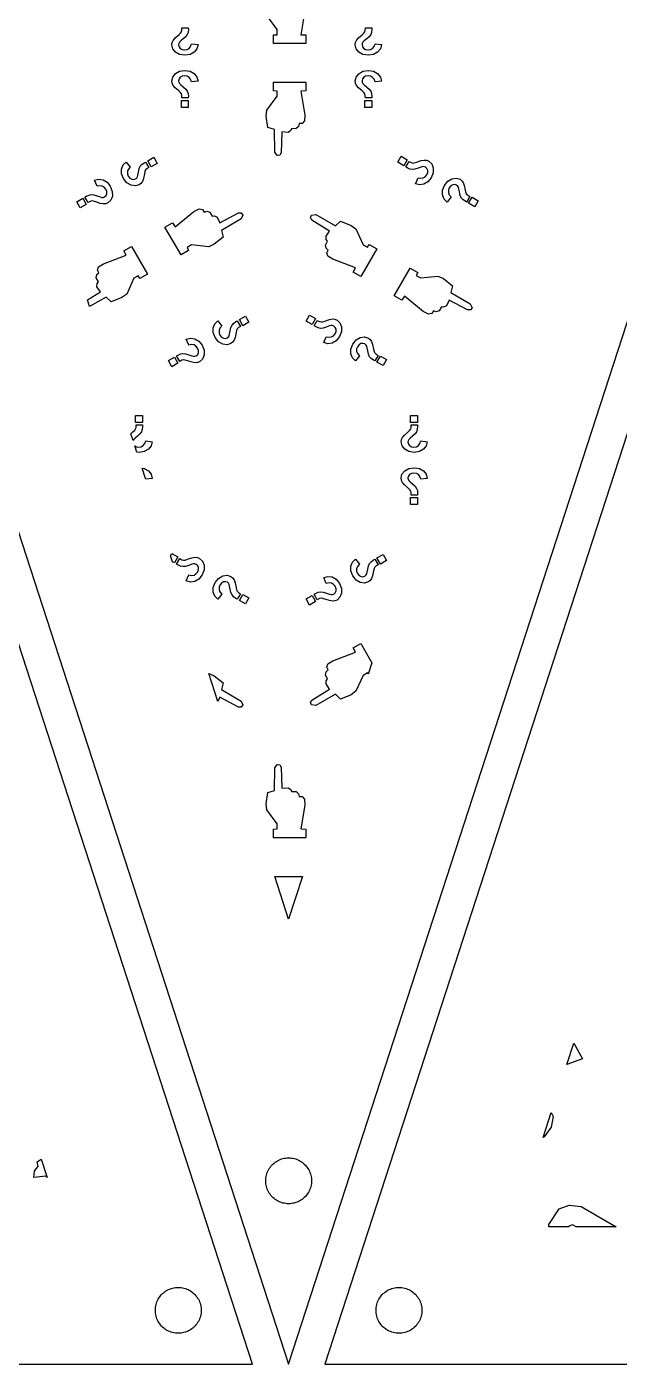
# Model space of a CAD drawing. Header units: metres. Extents: x 20 to 1108, y 20 to 251.
# Drawn here: x 306.6 to 358.3, y 20 to 136.7 of the extents above; entities that cross this region are included whole.
import ezdxf

# ---------------------------------------------------------------- set-up
doc = ezdxf.new("R2010")
doc.units = ezdxf.units.M

msp = doc.modelspace()

# ---------------------------------------------------------------- linework, layer by layer
for p, q in [((326.309, 20), (251.309, 250.826)), ((254.463, 250.826), (329.463, 20.0001)), ((329.463, 20.0001), (404.463, 250.826)), ((407.617, 250.826), (332.617, 20)), ((330.864, 138.053), (330.531, 135.966)), ((320.149, 136.346), (320.16, 136.566)), ((320.16, 136.566), (320.712, 136.566)), ((320.712, 136.566), (320.715, 136.439)), ((328.452, 136.411), (327.563, 137.632)), ((336.15, 136.346), (336.16, 136.566)), ((336.16, 136.566), (336.712, 136.566)), ((336.712, 136.566), (336.715, 136.439)), ((319.306, 135.286), (319.389, 135.466)), ((319.389, 135.466), (319.567, 135.676)), ((319.567, 135.676), (319.878, 135.957)), ((319.878, 135.957), (320.033, 136.101)), ((320.067, 135.416), (319.949, 135.3)), ((320.033, 136.101), (320.117, 136.216)), ((320.275, 135.59), (320.067, 135.416)), ((320.117, 136.216), (320.149, 136.346)), ((320.492, 135.792), (320.275, 135.59)), ((320.626, 135.978), (320.492, 135.792)), ((320.69, 136.168), (320.626, 135.978)), ((320.715, 136.439), (320.69, 136.168)), ((328.155, 135.954), (328.452, 135.966)), ((328.155, 135.19), (328.155, 135.954)), ((328.452, 135.966), (328.452, 136.411)), ((330.531, 135.966), (330.954, 135.954)), ((330.954, 135.954), (330.954, 135.19)), ((335.306, 135.286), (335.389, 135.466)), ((335.389, 135.466), (335.567, 135.676)), ((335.567, 135.676), (335.878, 135.957)), ((335.878, 135.957), (336.033, 136.101)), ((336.067, 135.416), (335.95, 135.3)), ((336.033, 136.101), (336.118, 136.216)), ((336.275, 135.59), (336.067, 135.416)), ((336.118, 136.216), (336.15, 136.346)), ((336.492, 135.792), (336.275, 135.59)), ((336.626, 135.978), (336.492, 135.792)), ((336.69, 136.168), (336.626, 135.978)), ((336.715, 136.439), (336.69, 136.168)), ((319.277, 135.085), (319.306, 135.286)), ((319.355, 134.742), (319.277, 135.085)), ((319.587, 134.448), (319.355, 134.742)), ((319.951, 134.241), (319.587, 134.448)), ((319.89, 135.193), (319.87, 135.07)), ((319.87, 135.07), (319.907, 134.903)), ((319.949, 135.3), (319.89, 135.193)), ((319.907, 134.903), (320.012, 134.765)), ((320.422, 134.171), (319.951, 134.241)), ((320.012, 134.765), (320.178, 134.668)), ((320.178, 134.668), (320.396, 134.636)), ((320.396, 134.636), (320.61, 134.669)), ((320.873, 134.239), (320.422, 134.171)), ((320.61, 134.669), (320.784, 134.77)), ((320.784, 134.77), (320.916, 134.938)), ((321.228, 134.443), (320.873, 134.239)), ((320.916, 134.938), (321, 135.172)), ((321, 135.172), (321.558, 135.104)), ((321.464, 134.741), (321.228, 134.443)), ((321.558, 135.104), (321.464, 134.741)), ((330.954, 135.19), (328.155, 135.19)), ((335.277, 135.085), (335.306, 135.286)), ((335.356, 134.742), (335.277, 135.085)), ((335.587, 134.448), (335.356, 134.742)), ((335.951, 134.241), (335.587, 134.448)), ((335.891, 135.193), (335.871, 135.07)), ((335.871, 135.07), (335.908, 134.903)), ((335.95, 135.3), (335.891, 135.193)), ((335.908, 134.903), (336.013, 134.765)), ((336.423, 134.171), (335.951, 134.241)), ((336.013, 134.765), (336.179, 134.668)), ((336.179, 134.668), (336.397, 134.636)), ((336.397, 134.636), (336.61, 134.669)), ((336.873, 134.239), (336.423, 134.171)), ((336.61, 134.669), (336.784, 134.77)), ((336.784, 134.77), (336.917, 134.938)), ((337.228, 134.443), (336.873, 134.239)), ((336.917, 134.938), (337.001, 135.172)), ((337.001, 135.172), (337.559, 135.104)), ((337.464, 134.741), (337.228, 134.443)), ((337.559, 135.104), (337.464, 134.741)), ((319.277, 131.926), (319.354, 132.27)), ((319.306, 131.728), (319.277, 131.926)), ((319.354, 132.27), (319.587, 132.567)), ((319.587, 132.567), (319.951, 132.77)), ((319.908, 132.11), (319.87, 131.941)), ((319.87, 131.941), (319.89, 131.822)), ((320.011, 132.246), (319.908, 132.11)), ((319.951, 132.77), (320.422, 132.84)), ((320.178, 132.342), (320.011, 132.246)), ((320.396, 132.375), (320.178, 132.342)), ((320.61, 132.342), (320.396, 132.375)), ((320.422, 132.84), (320.873, 132.773)), ((320.784, 132.242), (320.61, 132.342)), ((320.915, 132.075), (320.784, 132.242)), ((320.873, 132.773), (321.227, 132.568)), ((320.999, 131.839), (320.915, 132.075)), ((321.558, 131.908), (320.999, 131.839)), ((321.227, 132.568), (321.464, 132.27)), ((321.464, 132.27), (321.558, 131.908)), ((335.276, 131.926), (335.354, 132.27)), ((335.305, 131.728), (335.276, 131.926)), ((335.354, 132.27), (335.587, 132.564)), ((335.587, 132.564), (335.95, 132.771)), ((335.908, 132.111), (335.871, 131.944)), ((335.871, 131.944), (335.89, 131.821)), ((336.011, 132.248), (335.908, 132.111)), ((335.95, 132.771), (336.422, 132.838)), ((336.177, 132.343), (336.011, 132.248)), ((336.4, 132.376), (336.177, 132.343)), ((336.606, 132.344), (336.4, 132.376)), ((336.422, 132.838), (336.872, 132.773)), ((336.784, 132.242), (336.606, 132.344)), ((336.915, 132.075), (336.784, 132.242)), ((336.872, 132.773), (337.227, 132.568)), ((336.999, 131.839), (336.915, 132.075)), ((337.559, 131.908), (336.999, 131.839)), ((337.227, 132.568), (337.464, 132.27)), ((337.464, 132.27), (337.559, 131.908)), ((319.39, 131.543), (319.306, 131.728)), ((319.568, 131.332), (319.39, 131.543)), ((319.878, 131.054), (319.568, 131.332)), ((320.032, 130.913), (319.878, 131.054)), ((319.89, 131.822), (319.951, 131.708)), ((319.951, 131.708), (320.062, 131.6)), ((320.118, 130.794), (320.032, 130.913)), ((320.062, 131.6), (320.269, 131.427)), ((320.149, 130.665), (320.118, 130.794)), ((320.16, 130.447), (320.149, 130.665)), ((320.269, 131.427), (320.492, 131.218)), ((320.492, 131.218), (320.625, 131.034)), ((320.625, 131.034), (320.692, 130.838)), ((320.692, 130.838), (320.715, 130.596)), ((328.155, 131.058), (328.155, 131.822)), ((328.155, 131.822), (330.954, 131.821)), ((328.451, 131.046), (328.155, 131.058)), ((328.451, 130.601), (328.451, 131.046)), ((330.953, 131.059), (330.531, 131.046)), ((330.531, 131.046), (330.863, 128.956)), ((330.954, 131.821), (330.953, 131.059)), ((335.39, 131.543), (335.305, 131.728)), ((335.568, 131.332), (335.39, 131.543)), ((335.878, 131.054), (335.568, 131.332)), ((336.033, 130.911), (335.878, 131.054)), ((335.89, 131.821), (335.951, 131.708)), ((335.951, 131.708), (336.06, 131.602)), ((336.117, 130.797), (336.033, 130.911)), ((336.06, 131.602), (336.271, 131.424)), ((336.15, 130.661), (336.117, 130.797)), ((336.159, 130.446), (336.15, 130.661)), ((336.271, 131.424), (336.492, 131.218)), ((336.492, 131.218), (336.627, 131.032)), ((336.627, 131.032), (336.691, 130.839)), ((336.691, 130.839), (336.714, 130.596)), ((320.103, 130.235), (320.712, 130.236)), ((320.103, 129.626), (320.103, 130.235)), ((320.713, 129.627), (320.103, 129.626)), ((320.712, 130.447), (320.16, 130.447)), ((320.715, 130.596), (320.712, 130.447)), ((320.712, 130.236), (320.713, 129.627)), ((327.562, 129.379), (328.451, 130.601)), ((336.102, 129.626), (336.103, 130.236)), ((336.712, 129.626), (336.102, 129.626)), ((336.103, 130.236), (336.712, 130.236)), ((336.712, 130.447), (336.159, 130.446)), ((336.714, 130.596), (336.712, 130.447)), ((336.712, 130.236), (336.712, 129.626)), ((327.513, 128.859), (327.562, 129.379)), ((327.652, 127.858), (327.513, 128.859)), ((330.852, 128.442), (330.646, 128.224)), ((330.863, 128.956), (330.852, 128.442)), ((328.223, 127.697), (327.652, 127.858)), ((328.246, 125.719), (328.223, 127.697)), ((328.875, 127.48), (328.818, 125.663)), ((329.421, 127.444), (328.875, 127.48)), ((329.651, 127.594), (329.421, 127.444)), ((329.72, 127.767), (329.651, 127.594)), ((330.134, 127.779), (329.72, 127.767)), ((330.337, 127.971), (330.134, 127.779)), ((330.383, 128.211), (330.337, 127.971)), ((330.646, 128.224), (330.383, 128.211)), ((315.036, 124.601), (315.298, 124.86)), ((315.298, 124.86), (315.639, 124.411)), ((316.867, 124.792), (316.988, 124.859)), ((316.988, 124.859), (317.263, 124.38)), ((317.17, 124.964), (317.699, 125.27)), ((317.476, 124.437), (317.17, 124.964)), ((317.699, 125.27), (318.003, 124.741)), ((328.462, 125.421), (328.246, 125.719)), ((328.691, 125.444), (328.462, 125.421)), ((328.818, 125.663), (328.691, 125.444)), ((338.98, 124.837), (339.284, 125.364)), ((339.507, 124.533), (338.98, 124.837)), ((339.284, 125.364), (339.811, 125.061)), ((339.811, 125.061), (339.507, 124.533)), ((339.691, 124.429), (339.966, 124.906)), ((339.966, 124.906), (340.156, 124.809)), ((340.43, 124.783), (340.632, 124.846)), ((340.632, 124.846), (341.033, 124.977)), ((341.033, 124.977), (341.301, 125.026)), ((341.301, 125.026), (341.499, 125.006)), ((341.499, 125.006), (341.69, 124.93)), ((341.69, 124.93), (341.946, 124.693)), ((314.893, 124.242), (315.036, 124.601)), ((314.894, 123.836), (314.893, 124.242)), ((315.061, 123.41), (314.894, 123.836)), ((315.476, 124.218), (315.398, 124.023)), ((315.398, 124.023), (315.398, 123.82)), ((315.398, 123.82), (315.474, 123.623)), ((315.639, 124.411), (315.476, 124.218)), ((316.277, 123.568), (316.315, 123.718)), ((316.315, 123.718), (316.361, 123.983)), ((316.361, 123.983), (316.431, 124.284)), ((316.431, 124.284), (316.522, 124.49)), ((316.522, 124.49), (316.658, 124.644)), ((316.658, 124.644), (316.867, 124.792)), ((316.878, 123.833), (316.791, 123.42)), ((316.927, 124.041), (316.878, 123.833)), ((316.982, 124.166), (316.927, 124.041)), ((317.087, 124.268), (316.982, 124.166)), ((317.263, 124.38), (317.087, 124.268)), ((318.003, 124.741), (317.476, 124.437)), ((339.808, 124.357), (339.691, 124.429)), ((340.043, 124.249), (339.808, 124.357)), ((340.242, 124.208), (340.043, 124.249)), ((340.156, 124.809), (340.29, 124.769)), ((340.468, 124.233), (340.242, 124.208)), ((340.29, 124.769), (340.43, 124.783)), ((340.752, 124.319), (340.468, 124.233)), ((341.015, 124.415), (340.752, 124.319)), ((341.162, 124.456), (341.015, 124.415)), ((341.288, 124.451), (341.162, 124.456)), ((341.407, 124.407), (341.288, 124.451)), ((341.382, 123.568), (341.515, 123.734)), ((341.532, 124.293), (341.407, 124.407)), ((341.515, 123.734), (341.599, 123.943)), ((341.599, 124.133), (341.532, 124.293)), ((341.599, 123.943), (341.599, 124.133)), ((342.082, 123.925), (341.908, 123.484)), ((341.946, 124.693), (342.085, 124.342)), ((342.085, 124.342), (342.082, 123.925)), ((312.533, 123.265), (312.888, 123.361)), ((312.752, 122.745), (312.533, 123.265)), ((312.999, 122.79), (312.752, 122.745)), ((312.888, 123.361), (313.272, 123.305)), ((313.21, 122.759), (312.999, 122.79)), ((313.382, 122.658), (313.21, 122.759)), ((313.272, 123.305), (313.622, 123.104)), ((313.515, 122.494), (313.382, 122.658)), ((313.599, 122.284), (313.515, 122.494)), ((313.622, 123.104), (313.908, 122.744)), ((313.908, 122.744), (314.082, 122.302)), ((315.357, 123.035), (315.061, 123.41)), ((315.715, 122.826), (315.357, 123.035)), ((315.474, 123.623), (315.613, 123.447)), ((315.613, 123.447), (315.778, 123.353)), ((316.091, 122.772), (315.715, 122.826)), ((315.778, 123.353), (315.95, 123.33)), ((315.95, 123.33), (316.113, 123.383)), ((316.424, 122.875), (316.091, 122.772)), ((316.113, 123.383), (316.211, 123.463)), ((316.211, 123.463), (316.277, 123.568)), ((316.581, 122.998), (316.424, 122.875)), ((316.701, 123.169), (316.581, 122.998)), ((316.791, 123.42), (316.701, 123.169)), ((340.533, 122.963), (340.753, 123.483)), ((340.891, 122.865), (340.533, 122.963)), ((340.753, 123.483), (340.997, 123.437)), ((341.27, 122.921), (340.891, 122.865)), ((340.997, 123.437), (341.21, 123.468)), ((341.21, 123.468), (341.382, 123.568)), ((341.621, 123.125), (341.27, 122.921)), ((341.908, 123.484), (341.621, 123.125)), ((342.894, 122.393), (343.061, 122.817)), ((343.061, 122.817), (343.355, 123.188)), ((343.355, 123.188), (343.716, 123.402)), ((343.475, 122.606), (343.398, 122.406)), ((343.614, 122.78), (343.475, 122.606)), ((343.778, 122.875), (343.614, 122.78)), ((343.716, 123.402), (344.091, 123.455)), ((343.949, 122.898), (343.778, 122.875)), ((344.116, 122.844), (343.949, 122.898)), ((344.091, 123.455), (344.424, 123.353)), ((344.211, 122.767), (344.116, 122.844)), ((344.277, 122.661), (344.211, 122.767)), ((344.316, 122.503), (344.277, 122.661)), ((344.36, 122.248), (344.316, 122.503)), ((344.424, 123.353), (344.58, 123.229)), ((344.58, 123.229), (344.701, 123.058)), ((344.701, 123.058), (344.792, 122.805)), ((344.792, 122.805), (344.878, 122.397)), ((310.979, 121.391), (311.507, 121.695)), ((311.284, 120.862), (310.979, 121.391)), ((311.507, 121.695), (311.812, 121.167)), ((311.69, 121.8), (311.817, 121.876)), ((311.966, 121.322), (311.69, 121.8)), ((311.817, 121.876), (312.04, 121.979)), ((312.153, 121.419), (311.966, 121.322)), ((312.04, 121.979), (312.242, 122.02)), ((312.292, 121.46), (312.153, 121.419)), ((312.242, 122.02), (312.468, 121.995)), ((312.434, 121.443), (312.292, 121.46)), ((312.631, 121.383), (312.434, 121.443)), ((312.468, 121.995), (312.754, 121.908)), ((313.035, 121.252), (312.631, 121.383)), ((312.754, 121.908), (313.022, 121.811)), ((313.022, 121.811), (313.161, 121.772)), ((313.161, 121.772), (313.288, 121.776)), ((313.288, 121.776), (313.407, 121.82)), ((313.407, 121.82), (313.533, 121.935)), ((313.533, 121.935), (313.599, 122.094)), ((313.599, 122.094), (313.599, 122.284)), ((313.945, 121.533), (313.691, 121.297)), ((314.086, 121.886), (313.945, 121.533)), ((314.082, 122.302), (314.086, 121.886)), ((342.893, 121.984), (342.894, 122.393)), ((343.036, 121.627), (342.893, 121.984)), ((343.298, 121.366), (343.036, 121.627)), ((343.638, 121.817), (343.298, 121.366)), ((343.398, 122.406), (343.398, 122.205)), ((343.398, 122.205), (343.475, 122.009)), ((343.475, 122.009), (343.638, 121.817)), ((344.43, 121.943), (344.36, 122.248)), ((344.524, 121.737), (344.43, 121.943)), ((344.659, 121.584), (344.524, 121.737)), ((344.868, 121.436), (344.659, 121.584)), ((344.988, 121.369), (344.868, 121.436)), ((344.878, 122.397), (344.925, 122.191)), ((344.925, 122.191), (344.982, 122.058)), ((344.982, 122.058), (345.083, 121.962)), ((345.263, 121.848), (344.988, 121.369)), ((345.083, 121.962), (345.263, 121.848)), ((345.17, 121.262), (345.476, 121.79)), ((345.476, 121.79), (346.003, 121.486)), ((346.003, 121.486), (345.698, 120.958)), ((311.812, 121.167), (311.284, 120.862)), ((313.297, 121.204), (313.035, 121.252)), ((313.504, 121.223), (313.297, 121.204)), ((313.691, 121.297), (313.504, 121.223)), ((319.559, 119.206), (321.205, 120.54)), ((321.205, 120.54), (321.654, 120.786)), ((321.654, 120.786), (321.948, 120.717)), ((321.948, 120.717), (322.088, 120.496)), ((322.088, 120.496), (322.317, 120.576)), ((322.317, 120.576), (322.588, 120.493)), ((322.588, 120.493), (322.805, 120.145)), ((322.805, 120.145), (322.988, 120.17)), ((322.988, 120.17), (323.233, 120.046)), ((323.476, 119.555), (325.078, 120.413)), ((325.078, 120.413), (325.328, 120.414)), ((325.462, 120.228), (325.315, 119.893)), ((325.328, 120.414), (325.462, 120.228)), ((331.367, 120.02), (331.462, 120.228)), ((331.462, 120.228), (331.828, 120.268)), ((331.828, 120.268), (333.552, 119.297)), ((345.698, 120.958), (345.17, 121.262)), ((318.676, 119.186), (319.338, 119.567)), ((320.075, 116.761), (318.676, 119.186)), ((319.338, 119.567), (319.559, 119.206)), ((323.233, 120.046), (323.476, 119.555)), ((325.315, 119.893), (323.613, 118.883)), ((331.494, 119.799), (331.367, 120.02)), ((333.038, 118.841), (331.494, 119.799)), ((333.552, 119.297), (333.978, 119.712)), ((333.978, 119.712), (334.912, 119.331)), ((334.912, 119.331), (335.338, 119.03)), ((335.338, 119.03), (335.952, 117.649)), ((323.76, 118.307), (322.959, 117.687)), ((323.613, 118.883), (323.76, 118.307)), ((332.666, 117.604), (332.864, 117.967)), ((332.735, 118.385), (333.038, 118.841)), ((332.749, 118.112), (332.735, 118.385)), ((332.864, 117.967), (332.749, 118.112)), ((313.324, 115.991), (315.299, 116.746)), ((315.096, 117.119), (315.758, 117.501)), ((315.299, 116.746), (315.096, 117.119)), ((315.758, 117.501), (317.159, 115.077)), ((320.738, 117.145), (320.075, 116.761)), ((320.985, 117.628), (320.599, 117.405)), ((320.599, 117.405), (320.738, 117.145)), ((322.488, 117.468), (320.985, 117.628)), ((322.959, 117.687), (322.488, 117.468)), ((332.732, 117.331), (332.666, 117.604)), ((332.917, 117.169), (332.732, 117.331)), ((332.795, 116.937), (332.917, 117.169)), ((332.881, 116.65), (332.795, 116.937)), ((337.159, 117.294), (335.758, 114.87)), ((335.952, 117.649), (336.338, 117.426)), ((336.338, 117.426), (336.495, 117.677)), ((336.495, 117.677), (337.159, 117.294)), ((312.796, 115.436), (312.883, 115.724)), ((312.883, 115.724), (313.324, 115.991)), ((333.325, 116.38), (332.881, 116.65)), ((335.298, 115.625), (333.325, 116.38)), ((335.096, 115.252), (335.298, 115.625)), ((338.677, 113.187), (340.076, 115.609)), ((340.076, 115.609), (340.738, 115.228)), ((312.668, 114.766), (312.733, 115.042)), ((312.864, 114.404), (312.668, 114.766)), ((312.733, 115.042), (312.917, 115.202)), ((312.751, 114.26), (312.864, 114.404)), ((312.917, 115.202), (312.796, 115.436)), ((315.952, 114.723), (315.338, 113.339)), ((316.338, 114.944), (315.952, 114.723)), ((316.495, 114.694), (316.338, 114.944)), ((317.159, 115.077), (316.495, 114.694)), ((335.758, 114.87), (335.096, 115.252)), ((340.738, 115.228), (340.599, 114.965)), ((340.599, 114.965), (340.986, 114.743)), ((340.986, 114.743), (342.488, 114.903)), ((342.488, 114.903), (342.961, 114.686)), ((342.961, 114.686), (343.761, 114.065)), ((311.917, 112.834), (313.039, 113.53)), ((312.736, 113.987), (312.751, 114.26)), ((313.039, 113.53), (312.736, 113.987)), ((315.338, 113.339), (314.914, 113.041)), ((339.338, 112.805), (338.677, 113.187)), ((339.56, 113.165), (339.338, 112.805)), ((341.208, 111.829), (339.56, 113.165)), ((343.761, 114.065), (343.614, 113.489)), ((343.614, 113.489), (345.315, 112.479)), ((312.104, 112.259), (311.917, 112.834)), ((313.552, 113.074), (312.104, 112.259)), ((313.978, 112.659), (313.552, 113.074)), ((314.914, 113.041), (313.978, 112.659)), ((342.806, 112.228), (342.589, 111.877)), ((342.989, 112.201), (342.806, 112.228)), ((343.234, 112.325), (342.989, 112.201)), ((343.475, 112.815), (343.234, 112.325)), ((345.08, 111.957), (343.475, 112.815)), ((345.315, 112.479), (345.464, 112.144)), ((345.464, 112.144), (345.329, 111.957)), ((323.034, 110.745), (323.297, 111.005)), ((323.297, 111.005), (323.638, 110.555)), ((324.658, 110.787), (324.868, 110.939)), ((324.868, 110.939), (324.988, 111.002)), ((324.988, 111.002), (325.265, 110.526)), ((325.17, 111.109), (325.698, 111.413)), ((325.475, 110.581), (325.17, 111.109)), ((326.002, 110.886), (325.475, 110.581)), ((325.698, 111.413), (326.002, 110.886)), ((330.979, 110.982), (331.283, 111.509)), ((331.506, 110.676), (330.979, 110.982)), ((331.283, 111.509), (331.811, 111.204)), ((331.811, 111.204), (331.506, 110.676)), ((331.69, 110.57), (331.965, 111.05)), ((331.965, 111.05), (332.155, 110.952)), ((332.155, 110.952), (332.29, 110.911)), ((332.29, 110.911), (332.432, 110.928)), ((332.432, 110.928), (332.631, 110.99)), ((332.631, 110.99), (333.033, 111.12)), ((333.033, 111.12), (333.301, 111.168)), ((333.301, 111.168), (333.499, 111.151)), ((333.499, 111.151), (333.689, 111.074)), ((333.689, 111.074), (333.945, 110.836)), ((333.945, 110.836), (334.085, 110.486)), ((341.656, 111.584), (341.208, 111.829)), ((341.948, 111.654), (341.656, 111.584)), ((342.089, 111.875), (341.948, 111.654)), ((342.319, 111.795), (342.089, 111.875)), ((342.589, 111.877), (342.319, 111.795)), ((345.329, 111.957), (345.08, 111.957)), ((322.893, 110.387), (323.034, 110.745)), ((322.893, 109.982), (322.893, 110.387)), ((323.061, 109.555), (322.893, 109.982)), ((323.475, 110.363), (323.397, 110.166)), ((323.397, 110.166), (323.397, 109.965)), ((323.397, 109.965), (323.474, 109.768)), ((323.474, 109.768), (323.613, 109.592)), ((323.638, 110.555), (323.475, 110.363)), ((324.209, 109.608), (324.275, 109.713)), ((324.275, 109.713), (324.314, 109.864)), ((324.314, 109.864), (324.361, 110.127)), ((324.361, 110.127), (324.43, 110.429)), ((324.43, 110.429), (324.523, 110.636)), ((324.523, 110.636), (324.658, 110.787)), ((324.878, 109.98), (324.79, 109.565)), ((324.924, 110.183), (324.878, 109.98)), ((324.983, 110.314), (324.924, 110.183)), ((325.086, 110.412), (324.983, 110.314)), ((325.265, 110.526), (325.086, 110.412)), ((331.807, 110.5), (331.69, 110.57)), ((332.04, 110.394), (331.807, 110.5)), ((332.242, 110.352), (332.04, 110.394)), ((332.468, 110.376), (332.242, 110.352)), ((332.752, 110.463), (332.468, 110.376)), ((333.015, 110.56), (332.752, 110.463)), ((333.161, 110.601), (333.015, 110.56)), ((333.288, 110.595), (333.161, 110.601)), ((333.209, 109.611), (333.381, 109.712)), ((333.406, 110.551), (333.288, 110.595)), ((333.381, 109.712), (333.518, 109.881)), ((333.533, 110.438), (333.406, 110.551)), ((333.518, 109.881), (333.598, 110.084)), ((333.599, 110.277), (333.533, 110.438)), ((333.598, 110.084), (333.599, 110.277)), ((334.082, 110.07), (333.907, 109.627)), ((334.085, 110.486), (334.082, 110.07)), ((320.533, 109.409), (320.888, 109.505)), ((320.752, 108.89), (320.533, 109.409)), ((320.999, 108.935), (320.752, 108.89)), ((320.888, 109.505), (321.272, 109.449)), ((321.21, 108.903), (320.999, 108.935)), ((321.382, 108.803), (321.21, 108.903)), ((321.272, 109.449), (321.621, 109.246)), ((321.518, 108.636), (321.382, 108.803)), ((321.598, 108.432), (321.518, 108.636)), ((321.621, 109.246), (321.908, 108.888)), ((321.908, 108.888), (322.082, 108.446)), ((323.355, 109.184), (323.061, 109.555)), ((323.715, 108.97), (323.355, 109.184)), ((323.613, 109.592), (323.777, 109.496)), ((324.091, 108.916), (323.715, 108.97)), ((323.777, 109.496), (323.95, 109.475)), ((323.95, 109.475), (324.112, 109.527)), ((324.423, 109.021), (324.091, 108.916)), ((324.112, 109.527), (324.209, 109.608)), ((324.58, 109.144), (324.423, 109.021)), ((324.701, 109.315), (324.58, 109.144)), ((324.79, 109.565), (324.701, 109.315)), ((332.532, 109.108), (332.751, 109.626)), ((332.891, 109.009), (332.532, 109.108)), ((332.751, 109.626), (332.998, 109.58)), ((333.27, 109.066), (332.891, 109.009)), ((332.998, 109.58), (333.209, 109.611)), ((333.621, 109.269), (333.27, 109.066)), ((333.907, 109.627), (333.621, 109.269)), ((334.893, 108.126), (334.894, 108.538)), ((334.894, 108.538), (335.061, 108.96)), ((335.061, 108.96), (335.357, 109.336)), ((335.357, 109.336), (335.715, 109.544)), ((335.474, 108.748), (335.398, 108.551)), ((335.398, 108.551), (335.398, 108.35)), ((335.613, 108.924), (335.474, 108.748)), ((335.777, 109.02), (335.613, 108.924)), ((335.715, 109.544), (336.09, 109.6)), ((335.95, 109.041), (335.777, 109.02)), ((336.115, 108.988), (335.95, 109.041)), ((336.09, 109.6), (336.425, 109.495)), ((336.208, 108.913), (336.115, 108.988)), ((336.276, 108.802), (336.208, 108.913)), ((336.316, 108.647), (336.276, 108.802)), ((336.36, 108.392), (336.316, 108.647)), ((336.425, 109.495), (336.579, 109.372)), ((336.579, 109.372), (336.701, 109.202)), ((336.701, 109.202), (336.792, 108.949)), ((336.792, 108.949), (336.879, 108.54)), ((336.879, 108.54), (336.926, 108.331)), ((318.98, 107.534), (319.506, 107.838)), ((319.284, 107.007), (318.98, 107.534)), ((319.506, 107.838), (319.81, 107.312)), ((319.69, 107.943), (319.819, 108.022)), ((319.965, 107.465), (319.69, 107.943)), ((319.819, 108.022), (320.039, 108.122)), ((320.154, 107.563), (319.965, 107.465)), ((320.039, 108.122), (320.242, 108.163)), ((320.291, 107.604), (320.154, 107.563)), ((320.242, 108.163), (320.468, 108.14)), ((320.432, 107.588), (320.291, 107.604)), ((320.632, 107.527), (320.432, 107.588)), ((320.468, 108.14), (320.754, 108.052)), ((321.035, 107.397), (320.632, 107.527)), ((320.754, 108.052), (321.022, 107.954)), ((321.022, 107.954), (321.16, 107.915)), ((321.297, 107.349), (321.035, 107.397)), ((321.16, 107.915), (321.288, 107.92)), ((321.288, 107.92), (321.407, 107.964)), ((321.503, 107.366), (321.297, 107.349)), ((321.407, 107.964), (321.533, 108.078)), ((321.69, 107.443), (321.503, 107.366)), ((321.533, 108.078), (321.599, 108.237)), ((321.599, 108.237), (321.598, 108.432)), ((321.945, 107.677), (321.69, 107.443)), ((322.086, 108.03), (321.945, 107.677)), ((322.082, 108.446), (322.086, 108.03)), ((335.034, 107.772), (334.893, 108.126)), ((335.298, 107.511), (335.034, 107.772)), ((335.639, 107.959), (335.298, 107.511)), ((335.398, 108.35), (335.476, 108.152)), ((335.476, 108.152), (335.639, 107.959)), ((336.43, 108.089), (336.36, 108.392)), ((336.524, 107.88), (336.43, 108.089)), ((336.659, 107.729), (336.524, 107.88)), ((336.865, 107.581), (336.659, 107.729)), ((336.989, 107.512), (336.865, 107.581)), ((336.926, 108.331), (336.982, 108.205)), ((336.982, 108.205), (337.087, 108.104)), ((337.266, 107.99), (336.989, 107.512)), ((337.087, 108.104), (337.266, 107.99)), ((337.17, 107.406), (337.475, 107.935)), ((337.699, 107.103), (337.17, 107.406)), ((337.475, 107.935), (338.003, 107.63)), ((338.003, 107.63), (337.699, 107.103)), ((319.81, 107.312), (319.284, 107.007)), ((316.104, 102.135), (316.104, 102.744)), ((316.104, 102.744), (316.712, 102.744)), ((316.712, 102.744), (316.712, 102.135)), ((340.103, 102.135), (340.103, 102.744)), ((340.103, 102.744), (340.712, 102.744)), ((340.712, 102.744), (340.712, 102.135)), ((316.033, 101.46), (316.118, 101.576)), ((316.712, 102.135), (316.104, 102.135)), ((316.118, 101.576), (316.15, 101.706)), ((316.15, 101.706), (316.16, 101.924)), ((316.16, 101.924), (316.712, 101.924)), ((316.69, 101.527), (316.626, 101.336)), ((316.715, 101.797), (316.69, 101.527)), ((316.712, 101.924), (316.715, 101.797)), ((340.033, 101.46), (340.117, 101.576)), ((340.712, 102.135), (340.103, 102.135)), ((340.117, 101.576), (340.149, 101.706)), ((340.149, 101.706), (340.16, 101.924)), ((340.16, 101.924), (340.711, 101.924)), ((340.69, 101.527), (340.626, 101.336)), ((340.715, 101.797), (340.69, 101.527)), ((340.711, 101.924), (340.715, 101.797)), ((315.709, 101.163), (315.878, 101.317)), ((315.902, 100.571), (315.709, 101.163)), ((315.878, 101.317), (316.033, 101.46)), ((315.95, 100.66), (315.902, 100.571)), ((316.067, 100.776), (315.95, 100.66)), ((316.275, 100.95), (316.067, 100.776)), ((316.492, 101.152), (316.275, 100.95)), ((316.626, 101.336), (316.492, 101.152)), ((316.917, 100.296), (317.001, 100.531)), ((317.001, 100.531), (317.559, 100.462)), ((317.559, 100.462), (317.464, 100.101)), ((339.277, 100.445), (339.306, 100.646)), ((339.355, 100.103), (339.277, 100.445)), ((339.306, 100.646), (339.388, 100.825)), ((339.388, 100.825), (339.567, 101.035)), ((339.567, 101.035), (339.878, 101.317)), ((339.89, 100.551), (339.87, 100.43)), ((339.87, 100.43), (339.907, 100.262)), ((339.878, 101.317), (340.033, 101.46)), ((339.949, 100.66), (339.89, 100.551)), ((340.067, 100.776), (339.949, 100.66)), ((340.275, 100.95), (340.067, 100.776)), ((340.492, 101.152), (340.275, 100.95)), ((340.626, 101.336), (340.492, 101.152)), ((340.916, 100.296), (341, 100.531)), ((341, 100.531), (341.558, 100.462)), ((341.558, 100.462), (341.464, 100.101)), ((316.231, 99.5597), (316.055, 100.1)), ((316.055, 100.1), (316.179, 100.028)), ((316.179, 100.028), (316.397, 99.9952)), ((316.423, 99.5314), (316.231, 99.5597)), ((316.397, 99.9952), (316.61, 100.028)), ((316.873, 99.5997), (316.423, 99.5314)), ((316.61, 100.028), (316.784, 100.128)), ((316.784, 100.128), (316.917, 100.296)), ((317.228, 99.8019), (316.873, 99.5997)), ((317.464, 100.101), (317.228, 99.8019)), ((339.587, 99.8087), (339.355, 100.103)), ((339.951, 99.6007), (339.587, 99.8087)), ((339.907, 100.262), (340.012, 100.123)), ((340.422, 99.5314), (339.951, 99.6007)), ((340.012, 100.123), (340.178, 100.028)), ((340.178, 100.028), (340.396, 99.9952)), ((340.396, 99.9952), (340.61, 100.028)), ((340.873, 99.5997), (340.422, 99.5314)), ((340.61, 100.028), (340.784, 100.128)), ((340.784, 100.128), (340.916, 100.296)), ((341.228, 99.8019), (340.873, 99.5997)), ((341.464, 100.101), (341.228, 99.8019)), ((316.981, 97.2491), (316.686, 98.1593)), ((316.686, 98.1593), (316.872, 98.131)), ((316.872, 98.131), (317.227, 97.9269)), ((339.587, 97.924), (339.95, 98.1281)), ((339.95, 98.1281), (340.422, 98.1984)), ((340.422, 98.1984), (340.873, 98.131)), ((340.873, 98.131), (341.227, 97.9269)), ((316.999, 97.1984), (316.981, 97.2491)), ((317.559, 97.2677), (316.999, 97.1984)), ((317.227, 97.9269), (317.464, 97.6281)), ((317.464, 97.6281), (317.559, 97.2677)), ((339.277, 97.2853), (339.354, 97.6281)), ((339.306, 97.0861), (339.277, 97.2853)), ((339.39, 96.9015), (339.306, 97.0861)), ((339.354, 97.6281), (339.587, 97.924)), ((339.568, 96.6915), (339.39, 96.9015)), ((339.908, 97.4689), (339.87, 97.299)), ((339.87, 97.299), (339.89, 97.1818)), ((339.89, 97.1818), (339.95, 97.0675)), ((340.011, 97.6056), (339.908, 97.4689)), ((339.95, 97.0675), (340.062, 96.9581)), ((340.178, 97.7013), (340.011, 97.6056)), ((340.062, 96.9581), (340.269, 96.7853)), ((340.396, 97.7345), (340.178, 97.7013)), ((340.61, 97.7013), (340.396, 97.7345)), ((340.784, 97.6017), (340.61, 97.7013)), ((340.915, 97.4347), (340.784, 97.6017)), ((340.999, 97.1984), (340.915, 97.4347)), ((341.558, 97.2677), (340.999, 97.1984)), ((341.227, 97.9269), (341.464, 97.6281)), ((341.464, 97.6281), (341.558, 97.2677)), ((339.878, 96.4132), (339.568, 96.6915)), ((340.032, 96.2726), (339.878, 96.4132)), ((340.118, 96.1534), (340.032, 96.2726)), ((340.149, 96.0245), (340.118, 96.1534)), ((340.16, 95.8068), (340.149, 96.0245)), ((340.712, 95.8068), (340.16, 95.8068)), ((340.269, 96.7853), (340.492, 96.5773)), ((340.492, 96.5773), (340.625, 96.3927)), ((340.625, 96.3927), (340.692, 96.1964)), ((340.692, 96.1964), (340.715, 95.9552)), ((340.715, 95.9552), (340.712, 95.8068)), ((340.103, 95.5939), (340.712, 95.5948)), ((340.103, 94.9855), (340.103, 95.5939)), ((340.713, 94.9865), (340.103, 94.9855)), ((340.712, 95.5948), (340.713, 94.9865)), ((319.167, 90.5216), (319.284, 90.7238)), ((319.34, 89.9884), (319.167, 90.5216)), ((319.284, 90.7238), (319.811, 90.4191)), ((319.507, 89.8927), (319.34, 89.9884)), ((319.811, 90.4191), (319.507, 89.8927)), ((319.691, 89.7882), (319.966, 90.2657)), ((319.966, 90.2657), (320.155, 90.1671)), ((320.155, 90.1671), (320.29, 90.1271)), ((320.29, 90.1271), (320.43, 90.1427)), ((320.43, 90.1427), (320.632, 90.2052)), ((320.632, 90.2052), (321.033, 90.3351)), ((321.033, 90.3351), (321.301, 90.3829)), ((321.301, 90.3829), (321.499, 90.3654)), ((321.499, 90.3654), (321.69, 90.2892)), ((321.69, 90.2892), (321.946, 90.0509)), ((321.946, 90.0509), (322.085, 89.7013)), ((334.893, 89.6007), (335.036, 89.9591)), ((335.036, 89.9591), (335.298, 90.2189)), ((335.298, 90.2189), (335.638, 89.7697)), ((336.431, 89.6437), (336.522, 89.8497)), ((336.522, 89.8497), (336.658, 90.0011)), ((336.658, 90.0011), (336.867, 90.1515)), ((336.867, 90.1515), (336.988, 90.2169)), ((336.988, 90.2169), (337.263, 89.7394)), ((337.17, 90.3234), (337.699, 90.6281)), ((337.476, 89.795), (337.17, 90.3234)), ((338.003, 90.1007), (337.476, 89.795)), ((337.699, 90.6281), (338.003, 90.1007)), ((319.808, 89.715), (319.691, 89.7882)), ((320.043, 89.6085), (319.808, 89.715)), ((320.242, 89.5675), (320.043, 89.6085)), ((320.468, 89.5909), (320.242, 89.5675)), ((320.752, 89.6779), (320.468, 89.5909)), ((320.533, 88.3224), (320.753, 88.8409)), ((321.015, 89.7745), (320.752, 89.6779)), ((320.753, 88.8409), (320.997, 88.795)), ((320.997, 88.795), (321.209, 88.8263)), ((321.162, 89.8156), (321.015, 89.7745)), ((321.288, 89.8107), (321.162, 89.8156)), ((321.209, 88.8263), (321.382, 88.9269)), ((321.407, 89.7667), (321.288, 89.8107)), ((321.382, 88.9269), (321.515, 89.0929)), ((321.533, 89.6525), (321.407, 89.7667)), ((321.515, 89.0929), (321.599, 89.3009)), ((321.599, 89.4923), (321.533, 89.6525)), ((321.599, 89.3009), (321.599, 89.4923)), ((321.908, 88.8419), (321.621, 88.4835)), ((322.082, 89.2843), (321.908, 88.8419)), ((322.085, 89.7013), (322.082, 89.2843)), ((323.355, 88.546), (323.716, 88.7609)), ((323.716, 88.7609), (324.091, 88.8146)), ((324.091, 88.8146), (324.424, 88.7111)), ((324.424, 88.7111), (324.58, 88.587)), ((332.533, 88.6232), (332.888, 88.7198)), ((332.888, 88.7198), (333.272, 88.6642)), ((333.272, 88.6642), (333.621, 88.4611)), ((334.894, 89.1954), (334.893, 89.6007)), ((335.061, 88.7697), (334.894, 89.1954)), ((335.357, 88.3947), (335.061, 88.7697)), ((335.476, 89.5773), (335.398, 89.381)), ((335.398, 89.381), (335.398, 89.1788)), ((335.398, 89.1788), (335.474, 88.9825)), ((335.474, 88.9825), (335.613, 88.8068)), ((335.638, 89.7697), (335.476, 89.5773)), ((335.613, 88.8068), (335.778, 88.7111)), ((335.778, 88.7111), (335.95, 88.6896)), ((335.95, 88.6896), (336.113, 88.7423)), ((336.113, 88.7423), (336.211, 88.8224)), ((336.211, 88.8224), (336.277, 88.9259)), ((336.277, 88.9259), (336.315, 89.0773)), ((336.315, 89.0773), (336.362, 89.3409)), ((336.362, 89.3409), (336.431, 89.6437)), ((336.791, 88.7794), (336.701, 88.5284)), ((336.878, 89.1915), (336.791, 88.7794)), ((336.927, 89.4005), (336.878, 89.1915)), ((336.982, 89.5255), (336.927, 89.4005)), ((337.087, 89.6261), (336.982, 89.5255)), ((337.263, 89.7394), (337.087, 89.6261)), ((320.891, 88.2247), (320.533, 88.3224)), ((321.27, 88.2804), (320.891, 88.2247)), ((321.621, 88.4835), (321.27, 88.2804)), ((322.893, 87.3429), (322.894, 87.7501)), ((322.894, 87.7501), (323.061, 88.1749)), ((323.061, 88.1749), (323.355, 88.546)), ((323.398, 87.7657), (323.397, 87.5646)), ((323.397, 87.5646), (323.476, 87.3683)), ((323.475, 87.963), (323.398, 87.7657)), ((323.614, 88.1398), (323.475, 87.963)), ((323.778, 88.2345), (323.614, 88.1398)), ((323.95, 88.256), (323.778, 88.2345)), ((324.116, 88.2032), (323.95, 88.256)), ((324.211, 88.1251), (324.116, 88.2032)), ((324.277, 88.0206), (324.211, 88.1251)), ((324.316, 87.8624), (324.277, 88.0206)), ((324.36, 87.6075), (324.316, 87.8624)), ((324.43, 87.3019), (324.36, 87.6075)), ((324.58, 88.587), (324.701, 88.4161)), ((324.701, 88.4161), (324.792, 88.1642)), ((324.792, 88.1642), (324.878, 87.755)), ((324.878, 87.755), (324.925, 87.548)), ((324.925, 87.548), (324.982, 87.4161)), ((332.752, 88.1046), (332.533, 88.6232)), ((332.999, 88.1495), (332.752, 88.1046)), ((333.21, 88.1183), (332.999, 88.1495)), ((333.382, 88.0177), (333.21, 88.1183)), ((333.515, 87.8536), (333.382, 88.0177)), ((333.599, 87.6437), (333.515, 87.8536)), ((333.599, 87.4532), (333.599, 87.6437)), ((333.621, 88.4611), (333.908, 88.1036)), ((333.908, 88.1036), (334.082, 87.6613)), ((334.082, 87.6613), (334.086, 87.2452)), ((335.715, 88.1857), (335.357, 88.3947)), ((336.091, 88.13), (335.715, 88.1857)), ((336.424, 88.2345), (336.091, 88.13)), ((336.581, 88.3575), (336.424, 88.2345)), ((336.701, 88.5284), (336.581, 88.3575)), ((323.036, 86.9865), (322.893, 87.3429)), ((323.298, 86.7257), (323.036, 86.9865)), ((323.638, 87.1749), (323.298, 86.7257)), ((323.476, 87.3683), (323.638, 87.1749)), ((324.524, 87.0958), (324.43, 87.3019)), ((324.659, 86.9435), (324.524, 87.0958)), ((324.868, 86.7931), (324.659, 86.9435)), ((324.988, 86.7277), (324.868, 86.7931)), ((324.982, 87.4161), (325.083, 87.3214)), ((325.263, 87.2052), (324.988, 86.7277)), ((325.083, 87.3214), (325.263, 87.2052)), ((325.17, 86.6212), (325.476, 87.1495)), ((325.698, 86.3175), (325.17, 86.6212)), ((325.476, 87.1495), (326.003, 86.8448)), ((326.003, 86.8448), (325.698, 86.3175)), ((330.979, 86.7491), (331.507, 87.0529)), ((331.284, 86.2208), (330.979, 86.7491)), ((331.812, 86.5255), (331.284, 86.2208)), ((331.507, 87.0529), (331.812, 86.5255)), ((331.69, 87.1593), (331.817, 87.2355)), ((331.966, 86.6798), (331.69, 87.1593)), ((331.817, 87.2355), (332.04, 87.337)), ((332.152, 86.7784), (331.966, 86.6798)), ((332.04, 87.337), (332.242, 87.3781)), ((332.292, 86.8185), (332.152, 86.7784)), ((332.242, 87.3781), (332.468, 87.3546)), ((332.434, 86.8019), (332.292, 86.8185)), ((332.631, 86.7423), (332.434, 86.8019)), ((332.468, 87.3546), (332.754, 87.2677)), ((333.035, 86.6115), (332.631, 86.7423)), ((332.754, 87.2677), (333.022, 87.1691)), ((333.022, 87.1691), (333.161, 87.13)), ((333.297, 86.5636), (333.035, 86.6115)), ((333.161, 87.13), (333.288, 87.1349)), ((333.288, 87.1349), (333.407, 87.1788)), ((333.504, 86.5812), (333.297, 86.5636)), ((333.407, 87.1788), (333.533, 87.2931)), ((333.691, 86.6564), (333.504, 86.5812)), ((333.533, 87.2931), (333.599, 87.4532)), ((333.945, 86.8927), (333.691, 86.6564)), ((334.086, 87.2452), (333.945, 86.8927)), ((335.096, 82.4786), (335.758, 82.8605)), ((335.758, 82.8605), (336.726, 81.1857)), ((333.325, 81.3507), (335.299, 82.1056)), ((335.299, 82.1056), (335.096, 82.4786)), ((332.734, 80.4015), (332.917, 80.5616)), ((332.796, 80.7941), (332.883, 81.0822)), ((332.917, 80.5616), (332.796, 80.7941)), ((332.883, 81.0822), (333.325, 81.3507)), ((336.726, 81.1857), (336.405, 80.1974)), ((323.296, 77.8116), (322.502, 80.255)), ((322.502, 80.255), (322.961, 80.0441)), ((322.961, 80.0441), (323.761, 79.423)), ((323.761, 79.423), (323.614, 78.8488)), ((332.668, 80.1232), (332.734, 80.4015)), ((332.864, 79.7628), (332.668, 80.1232)), ((332.736, 79.3458), (332.751, 79.6193)), ((333.039, 78.8898), (332.736, 79.3458)), ((332.751, 79.6193), (332.864, 79.7628)), ((335.952, 80.0812), (335.338, 78.6984)), ((336.338, 80.3029), (335.952, 80.0812)), ((336.405, 80.1974), (336.338, 80.3029)), ((323.476, 78.173), (323.296, 77.8116)), ((325.08, 77.3165), (323.476, 78.173)), ((323.614, 78.8488), (325.315, 77.837)), ((331.494, 77.9298), (333.039, 78.8898)), ((333.552, 78.4337), (331.828, 77.464)), ((333.979, 78.0187), (333.552, 78.4337)), ((334.914, 78.4005), (333.979, 78.0187)), ((335.338, 78.6984), (334.914, 78.4005)), ((325.329, 77.3165), (325.08, 77.3165)), ((325.315, 77.837), (325.464, 77.5021)), ((325.464, 77.5021), (325.329, 77.3165)), ((331.367, 77.713), (331.494, 77.9298)), ((331.463, 77.5031), (331.367, 77.713)), ((331.828, 77.464), (331.463, 77.5031)), ((328.223, 70.0333), (328.246, 72.0099)), ((328.246, 72.0099), (328.463, 72.3097)), ((328.463, 72.3097), (328.692, 72.2872)), ((328.692, 72.2872), (328.818, 72.0665)), ((328.818, 72.0665), (328.875, 70.2501)), ((327.652, 69.8732), (328.223, 70.0333)), ((328.875, 70.2501), (329.421, 70.2853)), ((329.421, 70.2853), (329.653, 70.1339)), ((329.653, 70.1339), (329.721, 69.964)), ((327.515, 68.8751), (327.652, 69.8732)), ((327.563, 68.3507), (327.515, 68.8751)), ((329.721, 69.964), (330.134, 69.9532)), ((330.134, 69.9532), (330.337, 69.7589)), ((330.337, 69.7589), (330.384, 69.5197)), ((330.384, 69.5197), (330.647, 69.507)), ((330.647, 69.507), (330.852, 69.2902)), ((330.852, 69.2902), (330.864, 68.7716)), ((328.452, 67.13), (327.563, 68.3507)), ((330.864, 68.7716), (330.531, 66.6847)), ((328.155, 66.673), (328.452, 66.6847)), ((328.155, 65.9073), (328.155, 66.673)), ((328.452, 66.6847), (328.452, 67.13)), ((330.531, 66.6847), (330.954, 66.672)), ((330.954, 66.672), (330.954, 65.9073)), ((330.954, 65.9073), (328.155, 65.9073)), ((328.259, 62.5402), (330.667, 62.5392)), ((329.463, 58.8331), (328.259, 62.5402)), ((330.667, 62.5392), (329.463, 58.8331)), ((353.731, 46.1475), (354.332, 47.9971)), ((354.332, 47.9971), (355.113, 46.6445)), ((355.113, 46.6445), (353.731, 46.1475)), ((351.661, 39.7793), (352.365, 41.9434)), ((352.365, 41.9434), (352.533, 41.6025)), ((352.533, 41.6025), (352.374, 40.6875)), ((351.75, 39.8301), (351.661, 39.7793)), ((352.374, 40.6875), (351.75, 39.8301)), ((307.525, 37.6426), (307.877, 37.8936)), ((307.604, 37.2422), (307.525, 37.6426)), ((307.877, 37.8936), (308.399, 36.29)), ((327.922, 37.2755), (328.005, 37.3693)), ((328.005, 37.3693), (328.094, 37.4581)), ((328.094, 37.4581), (328.189, 37.5411)), ((328.189, 37.5411), (328.287, 37.6183)), ((328.287, 37.6183), (328.392, 37.6886)), ((328.392, 37.6886), (328.499, 37.7521)), ((328.499, 37.7521), (328.612, 37.8097)), ((328.612, 37.8097), (328.727, 37.8595)), ((328.727, 37.8595), (328.845, 37.9025)), ((328.845, 37.9025), (328.966, 37.9376)), ((328.966, 37.9376), (329.088, 37.964)), ((329.088, 37.964), (329.212, 37.9845)), ((329.212, 37.9845), (329.337, 37.9962)), ((329.337, 37.9962), (329.463, 38.0001)), ((329.463, 38.0001), (329.589, 37.9962)), ((329.589, 37.9962), (329.714, 37.9845)), ((329.714, 37.9845), (329.838, 37.964)), ((329.838, 37.964), (329.96, 37.9376)), ((329.96, 37.9376), (330.081, 37.9025)), ((330.081, 37.9025), (330.2, 37.8595)), ((330.2, 37.8595), (330.315, 37.8097)), ((330.315, 37.8097), (330.427, 37.7521)), ((330.427, 37.7521), (330.534, 37.6886)), ((330.534, 37.6886), (330.639, 37.6183)), ((330.639, 37.6183), (330.738, 37.5411)), ((330.738, 37.5411), (330.832, 37.4581)), ((330.832, 37.4581), (330.921, 37.3693)), ((330.921, 37.3693), (331.004, 37.2755)), ((307.229, 36.2969), (307.305, 36.8555)), ((308.267, 36.4014), (307.229, 36.2969)), ((307.305, 36.8555), (307.604, 37.2422)), ((308.399, 36.29), (308.267, 36.4014)), ((327.467, 36.1251), (327.479, 36.2501)), ((327.479, 36.2501), (327.498, 36.3751)), ((327.498, 36.3751), (327.526, 36.4972)), ((327.526, 36.4972), (327.561, 36.6183)), ((327.561, 36.6183), (327.604, 36.7365)), ((327.604, 36.7365), (327.654, 36.8517)), ((327.654, 36.8517), (327.71, 36.963)), ((327.71, 36.963), (327.775, 37.0714)), ((327.775, 37.0714), (327.845, 37.1749)), ((327.845, 37.1749), (327.922, 37.2755)), ((331.004, 37.2755), (331.081, 37.1749)), ((331.081, 37.1749), (331.152, 37.0714)), ((331.152, 37.0714), (331.216, 36.963)), ((331.216, 36.963), (331.273, 36.8517)), ((331.273, 36.8517), (331.323, 36.7365)), ((331.323, 36.7365), (331.366, 36.6183)), ((331.366, 36.6183), (331.401, 36.4972)), ((331.401, 36.4972), (331.428, 36.3751)), ((331.428, 36.3751), (331.448, 36.2501)), ((331.448, 36.2501), (331.459, 36.1251)), ((327.463, 36.0001), (327.467, 36.1251)), ((327.467, 35.8741), (327.463, 36.0001)), ((327.479, 35.7491), (327.467, 35.8741)), ((327.498, 35.6251), (327.479, 35.7491)), ((327.526, 35.5021), (327.498, 35.6251)), ((327.561, 35.382), (327.526, 35.5021)), ((327.604, 35.2648), (327.561, 35.382)), ((327.654, 35.1486), (327.604, 35.2648)), ((327.71, 35.0363), (327.654, 35.1486)), ((327.775, 34.9279), (327.71, 35.0363)), ((331.216, 35.0363), (331.152, 34.9279)), ((331.273, 35.1486), (331.216, 35.0363)), ((331.323, 35.2648), (331.273, 35.1486)), ((331.366, 35.382), (331.323, 35.2648)), ((331.401, 35.5021), (331.366, 35.382)), ((331.428, 35.6251), (331.401, 35.5021)), ((331.448, 35.7491), (331.428, 35.6251)), ((331.459, 35.8741), (331.448, 35.7491)), ((331.459, 36.1251), (331.463, 36.0001)), ((331.463, 36.0001), (331.459, 35.8741)), ((327.845, 34.8243), (327.775, 34.9279)), ((327.922, 34.7257), (327.845, 34.8243)), ((328.005, 34.631), (327.922, 34.7257)), ((328.094, 34.5421), (328.005, 34.631)), ((328.189, 34.4591), (328.094, 34.5421)), ((328.287, 34.382), (328.189, 34.4591)), ((328.392, 34.3116), (328.287, 34.382)), ((328.499, 34.2472), (328.392, 34.3116)), ((328.612, 34.1906), (328.499, 34.2472)), ((328.727, 34.1407), (328.612, 34.1906)), ((328.845, 34.0988), (328.727, 34.1407)), ((328.966, 34.0636), (328.845, 34.0988)), ((329.088, 34.0353), (328.966, 34.0636)), ((329.212, 34.0167), (329.088, 34.0353)), ((329.337, 34.004), (329.212, 34.0167)), ((329.463, 34.0001), (329.337, 34.004)), ((329.589, 34.004), (329.463, 34.0001)), ((329.714, 34.0167), (329.589, 34.004)), ((329.838, 34.0353), (329.714, 34.0167)), ((329.96, 34.0636), (329.838, 34.0353)), ((330.081, 34.0988), (329.96, 34.0636)), ((330.2, 34.1407), (330.081, 34.0988)), ((330.315, 34.1906), (330.2, 34.1407)), ((330.427, 34.2472), (330.315, 34.1906)), ((330.534, 34.3116), (330.427, 34.2472)), ((330.639, 34.382), (330.534, 34.3116)), ((330.738, 34.4591), (330.639, 34.382)), ((330.832, 34.5421), (330.738, 34.4591)), ((330.921, 34.631), (330.832, 34.5421)), ((331.004, 34.7257), (330.921, 34.631)), ((331.081, 34.8243), (331.004, 34.7257)), ((331.152, 34.9279), (331.081, 34.8243)), ((353.054, 33.5508), (353.925, 33.8711)), ((353.925, 33.8711), (354.98, 33.7588)), ((352.15, 32.2012), (353.054, 33.5508)), ((354.98, 33.7588), (358.027, 32)), ((352.174, 32), (352.15, 32.2012)), ((353.92, 32), (352.174, 32)), ((354.232, 32.1738), (353.913, 32.0293)), ((353.913, 32.0293), (353.92, 32)), ((354.544, 32), (354.232, 32.1738)), ((358.027, 32), (354.544, 32)), ((318.027, 25.5537), (318.084, 25.666)), ((318.084, 25.666), (318.148, 25.7744)), ((318.148, 25.7744), (318.219, 25.8779)), ((318.219, 25.8779), (318.295, 25.9775)), ((318.295, 25.9775), (318.379, 26.0713)), ((318.379, 26.0713), (318.468, 26.1602)), ((318.468, 26.1602), (318.562, 26.2432)), ((318.562, 26.2432), (318.661, 26.3203)), ((318.661, 26.3203), (318.765, 26.3906)), ((318.765, 26.3906), (318.873, 26.4551)), ((318.873, 26.4551), (318.986, 26.5117)), ((318.986, 26.5117), (319.101, 26.5615)), ((319.101, 26.5615), (319.219, 26.6045)), ((319.219, 26.6045), (319.339, 26.6396)), ((319.339, 26.6396), (319.462, 26.667)), ((319.462, 26.667), (319.586, 26.6865)), ((319.586, 26.6865), (319.711, 26.6982)), ((319.711, 26.6982), (319.837, 26.7021)), ((319.837, 26.7021), (319.962, 26.6982)), ((319.962, 26.6982), (320.087, 26.6865)), ((320.087, 26.6865), (320.211, 26.667)), ((320.211, 26.667), (320.334, 26.6396)), ((320.334, 26.6396), (320.454, 26.6045)), ((320.454, 26.6045), (320.572, 26.5615)), ((320.572, 26.5615), (320.689, 26.5117)), ((320.689, 26.5117), (320.8, 26.4551)), ((320.8, 26.4551), (320.908, 26.3906)), ((320.908, 26.3906), (321.012, 26.3203)), ((321.012, 26.3203), (321.112, 26.2432)), ((321.112, 26.2432), (321.206, 26.1602)), ((321.206, 26.1602), (321.294, 26.0713)), ((321.294, 26.0713), (321.378, 25.9775)), ((321.378, 25.9775), (321.454, 25.8779)), ((321.454, 25.8779), (321.526, 25.7744)), ((321.526, 25.7744), (321.589, 25.666)), ((321.589, 25.666), (321.647, 25.5537)), ((337.28, 25.5537), (337.337, 25.666)), ((337.337, 25.666), (337.401, 25.7744)), ((337.401, 25.7744), (337.472, 25.8779)), ((337.472, 25.8779), (337.548, 25.9775)), ((337.548, 25.9775), (337.632, 26.0713)), ((337.632, 26.0713), (337.72, 26.1602)), ((337.72, 26.1602), (337.815, 26.2432)), ((337.815, 26.2432), (337.914, 26.3203)), ((337.914, 26.3203), (338.018, 26.3906)), ((338.018, 26.3906), (338.126, 26.4551)), ((338.126, 26.4551), (338.238, 26.5117)), ((338.238, 26.5117), (338.354, 26.5615)), ((338.354, 26.5615), (338.472, 26.6045)), ((338.472, 26.6045), (338.592, 26.6396)), ((338.592, 26.6396), (338.715, 26.667)), ((338.715, 26.667), (338.839, 26.6865)), ((338.839, 26.6865), (338.964, 26.6982)), ((338.964, 26.6982), (339.089, 26.7021)), ((339.089, 26.7021), (339.215, 26.6982)), ((339.215, 26.6982), (339.34, 26.6865)), ((339.34, 26.6865), (339.464, 26.667)), ((339.464, 26.667), (339.587, 26.6396)), ((339.587, 26.6396), (339.707, 26.6045)), ((339.707, 26.6045), (339.826, 26.5615)), ((339.826, 26.5615), (339.941, 26.5117)), ((339.941, 26.5117), (340.053, 26.4551)), ((340.053, 26.4551), (340.161, 26.3906)), ((340.161, 26.3906), (340.265, 26.3203)), ((340.265, 26.3203), (340.365, 26.2432)), ((340.365, 26.2432), (340.458, 26.1602)), ((340.458, 26.1602), (340.547, 26.0713)), ((340.547, 26.0713), (340.631, 25.9775)), ((340.631, 25.9775), (340.707, 25.8779)), ((340.707, 25.8779), (340.779, 25.7744)), ((340.779, 25.7744), (340.842, 25.666)), ((340.842, 25.666), (340.9, 25.5537)), ((317.837, 24.7021), (317.841, 24.8281)), ((317.841, 24.5771), (317.837, 24.7021)), ((317.841, 24.8281), (317.853, 24.9531)), ((317.853, 24.4512), (317.841, 24.5771)), ((317.853, 24.9531), (317.872, 25.0771)), ((317.872, 25.0771), (317.9, 25.1992)), ((317.9, 25.1992), (317.935, 25.3203)), ((317.935, 25.3203), (317.977, 25.4385)), ((317.977, 25.4385), (318.027, 25.5537)), ((321.647, 25.5537), (321.696, 25.4385)), ((321.696, 25.4385), (321.738, 25.3203)), ((321.738, 25.3203), (321.774, 25.1992)), ((321.774, 25.1992), (321.801, 25.0771)), ((321.801, 25.0771), (321.821, 24.9531)), ((321.821, 24.9531), (321.832, 24.8281)), ((321.832, 24.5771), (321.821, 24.4512)), ((321.832, 24.8281), (321.837, 24.7021)), ((321.837, 24.7021), (321.832, 24.5771)), ((337.089, 24.7021), (337.094, 24.8281)), ((337.094, 24.5771), (337.089, 24.7021)), ((337.094, 24.8281), (337.106, 24.9531)), ((337.106, 24.4512), (337.094, 24.5771)), ((337.106, 24.9531), (337.125, 25.0771)), ((337.125, 25.0771), (337.153, 25.1992)), ((337.153, 25.1992), (337.188, 25.3203)), ((337.188, 25.3203), (337.23, 25.4385)), ((337.23, 25.4385), (337.28, 25.5537)), ((340.9, 25.5537), (340.95, 25.4385)), ((340.95, 25.4385), (340.992, 25.3203)), ((340.992, 25.3203), (341.027, 25.1992)), ((341.027, 25.1992), (341.054, 25.0771)), ((341.054, 25.0771), (341.074, 24.9531)), ((341.074, 24.9531), (341.085, 24.8281)), ((341.085, 24.5771), (341.074, 24.4512)), ((341.085, 24.8281), (341.089, 24.7021)), ((341.089, 24.7021), (341.085, 24.5771)), ((317.872, 24.3271), (317.853, 24.4512)), ((317.9, 24.2051), (317.872, 24.3271)), ((317.935, 24.084), (317.9, 24.2051)), ((317.977, 23.9658), (317.935, 24.084)), ((318.027, 23.8506), (317.977, 23.9658)), ((318.084, 23.7393), (318.027, 23.8506)), ((318.148, 23.6309), (318.084, 23.7393)), ((318.219, 23.5264), (318.148, 23.6309)), ((318.295, 23.4277), (318.219, 23.5264)), ((318.379, 23.333), (318.295, 23.4277)), ((318.468, 23.2441), (318.379, 23.333)), ((321.294, 23.333), (321.206, 23.2441)), ((321.378, 23.4277), (321.294, 23.333)), ((321.454, 23.5264), (321.378, 23.4277)), ((321.526, 23.6309), (321.454, 23.5264)), ((321.589, 23.7393), (321.526, 23.6309)), ((321.647, 23.8506), (321.589, 23.7393)), ((321.696, 23.9658), (321.647, 23.8506)), ((321.738, 24.084), (321.696, 23.9658)), ((321.774, 24.2051), (321.738, 24.084)), ((321.801, 24.3271), (321.774, 24.2051)), ((321.821, 24.4512), (321.801, 24.3271)), ((337.125, 24.3271), (337.106, 24.4512)), ((337.153, 24.2051), (337.125, 24.3271)), ((337.188, 24.084), (337.153, 24.2051)), ((337.23, 23.9658), (337.188, 24.084)), ((337.28, 23.8506), (337.23, 23.9658)), ((337.337, 23.7393), (337.28, 23.8506)), ((337.401, 23.6309), (337.337, 23.7393)), ((337.472, 23.5264), (337.401, 23.6309)), ((337.548, 23.4277), (337.472, 23.5264)), ((337.632, 23.333), (337.548, 23.4277)), ((337.72, 23.2441), (337.632, 23.333)), ((340.547, 23.333), (340.458, 23.2441)), ((340.631, 23.4277), (340.547, 23.333)), ((340.707, 23.5264), (340.631, 23.4277)), ((340.779, 23.6309), (340.707, 23.5264)), ((340.842, 23.7393), (340.779, 23.6309)), ((340.9, 23.8506), (340.842, 23.7393)), ((340.95, 23.9658), (340.9, 23.8506)), ((340.992, 24.084), (340.95, 23.9658)), ((341.027, 24.2051), (340.992, 24.084)), ((341.054, 24.3271), (341.027, 24.2051)), ((341.074, 24.4512), (341.054, 24.3271)), ((318.562, 23.1611), (318.468, 23.2441)), ((318.661, 23.084), (318.562, 23.1611)), ((318.765, 23.0137), (318.661, 23.084)), ((318.873, 22.9492), (318.765, 23.0137)), ((318.986, 22.8926), (318.873, 22.9492)), ((319.101, 22.8428), (318.986, 22.8926)), ((319.219, 22.7998), (319.101, 22.8428)), ((319.339, 22.7646), (319.219, 22.7998)), ((319.462, 22.7373), (319.339, 22.7646)), ((319.586, 22.7178), (319.462, 22.7373)), ((319.711, 22.7061), (319.586, 22.7178)), ((319.837, 22.7021), (319.711, 22.7061)), ((319.962, 22.7061), (319.837, 22.7021)), ((320.087, 22.7178), (319.962, 22.7061)), ((320.211, 22.7373), (320.087, 22.7178)), ((320.334, 22.7646), (320.211, 22.7373)), ((320.454, 22.7998), (320.334, 22.7646)), ((320.572, 22.8428), (320.454, 22.7998)), ((320.689, 22.8926), (320.572, 22.8428)), ((320.8, 22.9492), (320.689, 22.8926)), ((320.908, 23.0137), (320.8, 22.9492)), ((321.012, 23.084), (320.908, 23.0137)), ((321.112, 23.1611), (321.012, 23.084)), ((321.206, 23.2441), (321.112, 23.1611)), ((337.815, 23.1611), (337.72, 23.2441)), ((337.914, 23.084), (337.815, 23.1611)), ((338.018, 23.0137), (337.914, 23.084)), ((338.126, 22.9492), (338.018, 23.0137)), ((338.238, 22.8926), (338.126, 22.9492)), ((338.354, 22.8428), (338.238, 22.8926)), ((338.472, 22.7998), (338.354, 22.8428)), ((338.592, 22.7646), (338.472, 22.7998)), ((338.715, 22.7373), (338.592, 22.7646)), ((338.839, 22.7178), (338.715, 22.7373)), ((338.964, 22.7061), (338.839, 22.7178)), ((339.089, 22.7021), (338.964, 22.7061)), ((339.215, 22.7061), (339.089, 22.7021)), ((339.34, 22.7178), (339.215, 22.7061)), ((339.464, 22.7373), (339.34, 22.7178)), ((339.587, 22.7646), (339.464, 22.7373)), ((339.707, 22.7998), (339.587, 22.7646)), ((339.826, 22.8428), (339.707, 22.7998)), ((339.941, 22.8926), (339.826, 22.8428)), ((340.053, 22.9492), (339.941, 22.8926)), ((340.161, 23.0137), (340.053, 22.9492)), ((340.265, 23.084), (340.161, 23.0137)), ((340.365, 23.1611), (340.265, 23.084)), ((340.458, 23.2441), (340.365, 23.1611)), ((176.309, 20), (326.309, 20)), ((332.617, 20), (482.617, 20))]:
    msp.add_line(p, q)

doc.saveas('drawing.dxf')
